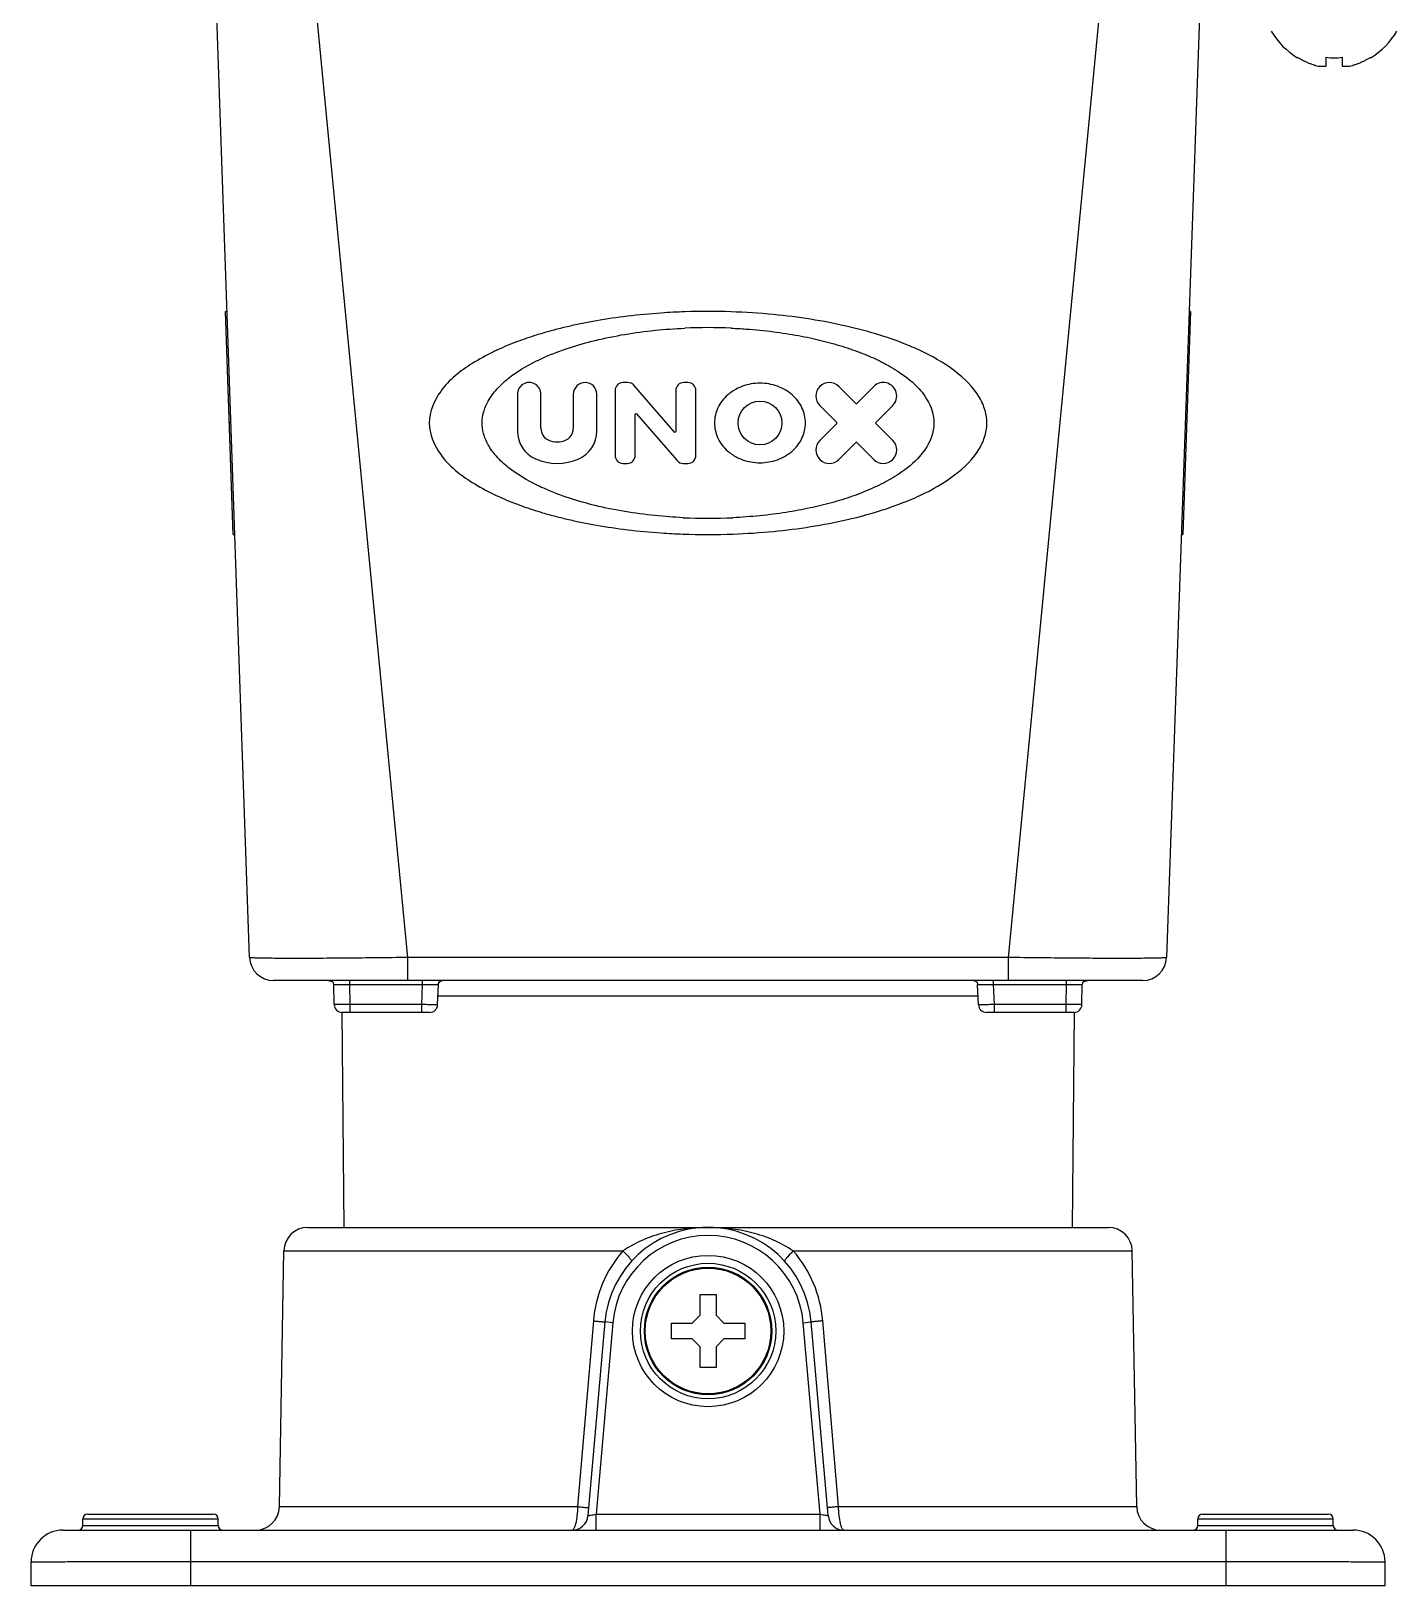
# Model space of a CAD drawing. Header units: millimetres. Extents: x -1686 to 4120, y -1850 to 2563.
# Drawn here: x 2321.7 to 2407.4, y -228.8 to -131.2 of the extents above; entities that cross this region are included whole.
import ezdxf

# ---------------------------------------------------------------- set-up
doc = ezdxf.new("R2010")
doc.units = ezdxf.units.MM
doc.header["$LTSCALE"] = 65.395
doc.layers.get('0').update_dxf_attribs({"linetype": 'CONTINUOUS'})
doc.layers.add('ASSI', color=7, linetype='CONTINUOUS')
doc.layers.add('GEOM', color=7, linetype='CONTINUOUS')

msp = doc.modelspace()

# ---------------------------------------------------------------- linework, layer by layer
at = {"linetype": 'Continuous'}
for p, q in [((2401.18, -132.847), (2401.18, -132.814)), ((2402.98, -133.365), (2402.98, -132.814)), ((2403.98, -132.814), (2403.98, -133.365)), ((2405.78, -132.814), (2405.78, -132.847)), ((2363.68, -210.469), (2364.68, -210.469)), ((2363.68, -211.769), (2363.68, -210.469)), ((2364.68, -210.469), (2364.68, -211.769)), ((2363.18, -212.269), (2363.68, -211.769)), ((2364.68, -211.769), (2365.18, -212.269)), ((2361.88, -212.269), (2363.18, -212.269)), ((2361.88, -213.269), (2361.88, -212.269)), ((2365.18, -212.269), (2366.48, -212.269)), ((2366.48, -212.269), (2366.48, -213.269)), ((2363.18, -213.269), (2361.88, -213.269)), ((2363.68, -213.769), (2363.18, -213.269)), ((2365.18, -213.269), (2364.68, -213.769)), ((2366.48, -213.269), (2365.18, -213.269)), ((2363.68, -215.069), (2363.68, -213.769)), ((2364.68, -213.769), (2364.68, -215.069)), ((2364.68, -215.069), (2363.68, -215.069))]:
    msp.add_line(p, q, dxfattribs=at)
for centre, radius, start, end in [((2403.667, -128.762), 4.755, 238.46592, 241.0313), ((2403.664, -128.766), 4.75, 241.03163, 241.99262), ((2403.663, -128.768), 4.747, 241.99259, 243.31875), ((2403.662, -128.771), 4.744, 243.3188, 244.45978), ((2403.66, -128.775), 4.74, 244.45979, 245.42782), ((2403.658, -128.779), 4.735, 245.4278, 246.68253), ((2403.656, -128.784), 4.73, 246.68262, 247.45262), ((2403.653, -128.791), 4.723, 247.45244, 248.99746), ((2403.65, -128.798), 4.715, 248.99775, 249.4819), ((2403.646, -128.808), 4.704, 249.48126, 251.53441), ((2403.64, -128.827), 4.684, 251.53495, 252.62273), ((2403.636, -128.842), 4.669, 252.62279, 253.60512), ((2403.627, -128.872), 4.637, 253.60363, 255.68242), ((2402.734, -131.376), 2.005, 262.72561, 264.85983), ((2402.732, -131.399), 1.982, 264.86274, 265.71439), ((2402.731, -131.411), 1.97, 265.71404, 266.97664), ((2402.73, -131.422), 1.959, 266.97715, 268.00366), ((2402.73, -131.427), 1.954, 268.00369, 269.07382), ((2402.73, -131.431), 1.95, 269.07411, 270.19949), ((2402.73, -131.43), 1.951, 270.19954, 271.15407), ((2402.73, -131.426), 1.955, 271.15446, 272.37669), ((2402.73, -131.419), 1.962, 272.37652, 273.21587), ((2402.729, -131.408), 1.973, 273.21665, 274.6016), ((2402.728, -131.396), 1.985, 274.6009, 275.25576), ((2402.726, -131.375), 2.006, 275.2585, 277.27409), ((2403.481, -129.062), 3.786, 262.40134, 269.99114), ((2403.479, -129.062), 3.786, 270.00886, 277.59866), ((2404.234, -131.375), 2.006, 262.72591, 264.7415), ((2404.232, -131.396), 1.985, 264.74422, 265.39912), ((2404.231, -131.408), 1.973, 265.39843, 266.78331), ((2404.23, -131.419), 1.962, 266.78409, 267.62352), ((2404.23, -131.426), 1.955, 267.62337, 268.84548), ((2404.23, -131.43), 1.951, 268.84587, 270.92582), ((2404.23, -131.428), 1.953, 270.92611, 271.99638), ((2404.23, -131.421), 1.96, 271.99641, 273.02279), ((2404.229, -131.411), 1.97, 273.0233, 274.28602), ((2404.228, -131.399), 1.982, 274.28565, 275.13722), ((2404.226, -131.376), 2.005, 275.14015, 277.27441), ((2403.333, -128.872), 4.637, 284.31758, 286.39637), ((2403.324, -128.842), 4.669, 286.39488, 287.37721), ((2403.32, -128.827), 4.684, 287.37727, 288.46505), ((2403.314, -128.808), 4.704, 288.46559, 290.51874), ((2403.31, -128.798), 4.715, 290.5181, 291.00225), ((2403.307, -128.791), 4.723, 291.00254, 292.54756), ((2403.304, -128.784), 4.73, 292.54738, 293.31738), ((2403.302, -128.779), 4.735, 293.31747, 294.5722), ((2403.3, -128.775), 4.74, 294.57218, 295.5402), ((2403.298, -128.771), 4.744, 295.54022, 296.6812), ((2403.297, -128.768), 4.747, 296.68125, 298.00741), ((2403.296, -128.766), 4.75, 298.00738, 298.96837), ((2403.293, -128.762), 4.755, 298.9687, 301.53408)]:
    msp.add_arc(centre, radius, start, end, dxfattribs=at)
at = {"layer": 'ASSI', "linetype": 'Continuous'}
for radius in [4, 3.945]:
    msp.add_circle((2364.18, -212.769), radius, dxfattribs=at)
for centre, start, end in [((2403.679, -128.749), 210.30118, 238.54207), ((2403.281, -128.749), 301.45793, 329.69882)]:
    msp.add_arc(centre, 4.8, start, end, dxfattribs=at)
at = {"layer": 'GEOM', "linetype": 'Continuous'}
for p, q in [((2335.399, -189.322), (2333.236, -127.369)), ((2345.325, -189.322), (2339.344, -127.369)), ((2383.035, -189.322), (2389.016, -127.369)), ((2395.124, -127.369), (2392.961, -189.322)), ((2333.983, -148.769), (2333.883, -148.769)), ((2334.372, -162.769), (2333.883, -148.769)), ((2394.477, -148.769), (2393.988, -162.769)), ((2394.477, -148.769), (2394.377, -148.769)), ((2352.21, -153.972), (2352.21, -156.28)), ((2353.69, -156.095), (2353.69, -153.972)), ((2355.72, -153.972), (2355.72, -156.095)), ((2357.201, -156.28), (2357.201, -153.972)), ((2358.343, -153.739), (2358.343, -157.8)), ((2359.144, -153.231), (2358.85, -153.231)), ((2362.075, -156.338), (2359.527, -153.406)), ((2362.15, -153.739), (2362.15, -156.31)), ((2362.911, -153.231), (2362.657, -153.231)), ((2363.419, -157.8), (2363.419, -153.739)), ((2373.456, -154.543), (2372.392, -153.479)), ((2374.579, -153.479), (2373.515, -154.543)), ((2371.195, -154.675), (2372.259, -155.739)), ((2374.712, -155.739), (2375.776, -154.675)), ((2334.228, -155.769), (2334.128, -155.769)), ((2359.612, -157.8), (2359.612, -155.229)), ((2359.686, -155.201), (2362.235, -158.133)), ((2372.259, -155.799), (2371.195, -156.863)), ((2375.776, -156.863), (2374.712, -155.799)), ((2394.132, -155.769), (2394.232, -155.769)), ((2372.392, -158.059), (2373.456, -156.995)), ((2373.515, -156.995), (2374.579, -158.059)), ((2358.85, -158.307), (2359.104, -158.307)), ((2362.618, -158.307), (2362.911, -158.307)), ((2334.372, -162.769), (2334.472, -162.769)), ((2393.888, -162.769), (2393.988, -162.769)), ((2383.035, -189.322), (2345.325, -189.322)), ((2345.325, -190.769), (2345.325, -189.322)), ((2383.035, -190.769), (2383.035, -189.322)), ((2391.462, -190.769), (2336.898, -190.769)), ((2340.706, -192.278), (2340.684, -191.015)), ((2341.684, -191.015), (2341.684, -190.769)), ((2341.684, -191.015), (2346.256, -191.015)), ((2341.706, -192.278), (2341.684, -191.015)), ((2346.203, -192.278), (2346.256, -191.015)), ((2346.256, -191.015), (2346.256, -190.769)), ((2347.202, -192.291), (2347.256, -191.009)), ((2381.158, -192.291), (2381.104, -191.009)), ((2382.104, -191.015), (2382.104, -190.769)), ((2382.104, -191.015), (2386.676, -191.015)), ((2382.157, -192.278), (2382.104, -191.015)), ((2386.654, -192.278), (2386.676, -191.015)), ((2386.676, -191.015), (2386.676, -190.769)), ((2387.654, -192.278), (2387.676, -191.015)), ((2381.135, -191.76), (2347.225, -191.76)), ((2341.197, -192.769), (2341.315, -206.269)), ((2346.702, -192.769), (2341.206, -192.769)), ((2346.203, -192.278), (2341.706, -192.278)), ((2341.706, -192.769), (2341.706, -192.278)), ((2346.203, -192.769), (2346.203, -192.278)), ((2387.154, -192.769), (2381.657, -192.769)), ((2386.654, -192.278), (2382.157, -192.278)), ((2382.157, -192.769), (2382.157, -192.278)), ((2386.654, -192.769), (2386.654, -192.278)), ((2387.163, -192.769), (2387.045, -206.269)), ((2339.047, -206.269), (2389.313, -206.269)), ((2337.267, -223.795), (2337.547, -207.743)), ((2337.547, -207.743), (2358.83, -207.743)), ((2369.53, -207.743), (2390.813, -207.743)), ((2391.093, -223.795), (2390.813, -207.743)), ((2356.978, -212.133), (2355.992, -223.795)), ((2357.705, -212.203), (2356.641, -224.356)), ((2358.203, -212.246), (2357.151, -224.269)), ((2358.203, -212.246), (2357.705, -212.203)), ((2370.157, -212.246), (2370.655, -212.203)), ((2371.209, -224.269), (2370.157, -212.246)), ((2371.719, -224.356), (2370.655, -212.203)), ((2372.368, -223.795), (2371.382, -212.133)), ((2325.23, -224.269), (2333.13, -224.269)), ((2337.267, -223.795), (2355.992, -223.795)), ((2357.151, -224.269), (2371.209, -224.269)), ((2357.151, -225.269), (2357.151, -224.269)), ((2371.209, -225.269), (2371.209, -224.269)), ((2372.368, -223.795), (2391.093, -223.795)), ((2395.23, -224.269), (2403.13, -224.269)), ((2323.68, -225.269), (2404.68, -225.269)), ((2324.93, -224.569), (2333.43, -224.569)), ((2324.93, -224.969), (2324.93, -224.569)), ((2324.93, -224.969), (2333.43, -224.969)), ((2331.68, -225.269), (2331.68, -228.769)), ((2333.43, -224.969), (2333.43, -224.569)), ((2394.93, -224.569), (2403.43, -224.569)), ((2394.93, -224.969), (2394.93, -224.569)), ((2394.93, -224.969), (2403.43, -224.969)), ((2396.68, -225.269), (2396.68, -228.769)), ((2403.43, -224.969), (2403.43, -224.569)), ((2321.68, -228.769), (2321.68, -227.269)), ((2331.68, -227.234), (2396.68, -227.234)), ((2406.68, -228.769), (2406.68, -227.269)), ((2406.68, -228.769), (2321.68, -228.769))]:
    msp.add_line(p, q, dxfattribs=at)
for points in [[(2347.256, -191.009), (2347.265, -190.952), (2347.316, -190.857), (2347.401, -190.792), (2347.506, -190.769)], [(2380.854, -190.769), (2380.959, -190.792), (2381.044, -190.857), (2381.095, -190.952), (2381.104, -191.009)]]:
    msp.add_lwpolyline(points, dxfattribs=at)
for centre, radius in [((2367.437, -155.769), 1.375), ((2364.18, -212.769), 4.75), ((2364.18, -212.769), 4.25)]:
    msp.add_circle(centre, radius, dxfattribs=at)
for centre, radius, start, end in [((2364.184, -192.546), 43.777, 88.10506, 91.9045), ((2364.178, -183.372), 33.585, 87.50409, 92.48836), ((2352.95, -153.972), 0.74, 0, 180.00012), ((2356.461, -153.972), 0.74, 0, 180), ((2358.85, -153.739), 0.508, 90, 180), ((2359.144, -153.739), 0.508, 41, 90), ((2362.657, -153.739), 0.508, 90, 180), ((2362.911, -153.739), 0.508, 0, 90), ((2371.794, -154.077), 0.846, 45, 225), ((2375.177, -154.077), 0.846, 315, 135.00029), ((2373.485, -154.513), 0.0423, 225, 315), ((2354.536, -156.095), 0.846, 180, 262.33774), ((2354.874, -156.095), 0.846, 277.66268, 360), ((2359.654, -155.229), 0.0423, 41, 180), ((2372.229, -155.769), 0.0423, 315, 44.99866), ((2374.742, -155.769), 0.0423, 135, 224.99866), ((2354.113, -156.28), 1.903, 180, 246.42182), ((2354.705, -154.837), 2.115, 262.33774, 277.66243), ((2355.297, -156.28), 1.903, 293.57818, 360), ((2362.107, -156.31), 0.0423, 220.99892, 360), ((2371.794, -157.461), 0.846, 135, 315), ((2373.485, -157.025), 0.0423, 45, 135), ((2375.177, -157.461), 0.846, 225.00058, 45), ((2354.705, -154.923), 3.384, 246.42182, 293.57818), ((2358.85, -157.8), 0.508, 180.00029, 270), ((2359.104, -157.8), 0.508, 270, 360), ((2362.911, -157.8), 0.508, 270, 0.00015), ((2362.618, -157.8), 0.508, 221, 270), ((2364.178, -128.185), 33.567, 267.33268, 272.67387), ((2364.183, -119.013), 43.756, 267.93557, 272.05551), ((2336.898, -189.269), 1.5, 182, 270), ((2391.462, -189.269), 1.5, 270.00059, 358.00002), ((2340.189, -191.769), 1, 62.13854, 90), ((2340.434, -191.019), 0.25, 1.00032, 90.01815), ((2387.926, -191.019), 0.25, 89.98785, 178.99968), ((2388.171, -191.769), 1, 90, 117.86146), ((2341.206, -192.269), 0.5, 180.99995, 269.99722), ((2346.703, -192.269), 0.5, 270, 357.58696), ((2381.657, -192.269), 0.5, 182.41361, 270), ((2387.154, -192.269), 0.5, 270.002, 359.00003), ((2339.047, -207.769), 1.5, 90, 179), ((2364.18, -212.769), 6.5, 5, 175), ((2364.18, -212.769), 6, 5, 175), ((2389.313, -207.769), 1.5, 1, 90), ((2325.23, -224.569), 0.3, 90, 180), ((2333.13, -224.569), 0.3, 0, 90), ((2335.767, -223.769), 1.5, 270, 359), ((2355.645, -224.269), 1, 269.99947, 354.99995), ((2372.715, -224.269), 1, 185, 270), ((2392.593, -223.769), 1.5, 181, 270), ((2395.23, -224.569), 0.3, 90, 180), ((2403.13, -224.569), 0.3, 0, 90), ((2323.68, -227.269), 2, 90.00024, 180), ((2324.63, -224.969), 0.3, 270, 360), ((2333.73, -224.969), 0.3, 180, 270), ((2394.63, -224.969), 0.3, 270, 360), ((2403.73, -224.969), 0.3, 180, 270), ((2404.68, -227.269), 2, 0, 90)]:
    msp.add_arc(centre, radius, start, end, dxfattribs=at)
for points, knots in [([(2362.729, -148.793), (2362.231, -148.81), (2361.024, -148.871), (2359.168, -149.045), (2357.516, -149.286), (2356.291, -149.517), (2355.436, -149.702), (2354.609, -149.905), (2353.931, -150.093), (2353.527, -150.215), (2353.392, -150.257)], [0, 0, 0, 0, 0.157659, 0.382572, 0.58963, 0.685921, 0.777243, 0.866283, 0.955457, 1, 1, 1, 1]), ([(2374.968, -150.257), (2374.296, -150.047), (2372.097, -149.461), (2368.97, -148.98), (2366.518, -148.823), (2365.631, -148.793)], [0, 0, 0, 0, 0.222615, 0.719095, 1, 1, 1, 1]), ([(2353.392, -150.257), (2352.993, -150.382), (2352.171, -150.663), (2351.366, -150.995), (2350.956, -151.184)], [0, 0, 0, 0, 0.48085, 1, 1, 1, 1]), ([(2353.407, -151.878), (2353.572, -151.797), (2354.755, -151.249), (2357.221, -150.467), (2360.203, -149.983), (2362.096, -149.846), (2362.72, -149.819)], [0, 0, 0, 0, 0.057408, 0.407118, 0.80488, 1, 1, 1, 1]), ([(2365.64, -149.819), (2365.949, -149.832), (2366.832, -149.883), (2368.242, -150.022), (2369.58, -150.229), (2370.573, -150.426), (2371.265, -150.584), (2371.935, -150.757), (2372.812, -151.014), (2373.827, -151.368), (2374.603, -151.706), (2374.953, -151.879)], [0, 0, 0, 0, 0.096488, 0.276509, 0.442355, 0.519536, 0.592779, 0.664239, 0.735865, 0.878106, 1, 1, 1, 1]), ([(2377.402, -151.182), (2377.222, -151.1), (2376.426, -150.752), (2375.608, -150.458), (2374.968, -150.257)], [0, 0, 0, 0, 0.227638, 1, 1, 1, 1]), ([(2350.956, -151.184), (2350.875, -151.222), (2350.332, -151.478), (2349.034, -152.19), (2347.353, -153.496), (2346.68, -155.071), (2346.68, -155.769)], [0, 0, 0, 0, 0.04125, 0.275012, 0.678544, 1, 1, 1, 1]), ([(2381.68, -155.769), (2381.68, -155.506), (2381.599, -154.946), (2381.054, -153.727), (2379.628, -152.346), (2378.196, -151.546), (2377.402, -151.182)], [0, 0, 0, 0, 0.1198, 0.254861, 0.60223, 1, 1, 1, 1]), ([(2350.933, -153.634), (2351.148, -153.397), (2351.909, -152.705), (2352.782, -152.184), (2353.407, -151.878)], [0, 0, 0, 0, 0.313765, 1, 1, 1, 1]), ([(2374.953, -151.879), (2374.999, -151.902), (2375.42, -152.113), (2376.297, -152.62), (2377.063, -153.221), (2377.427, -153.626)], [0, 0, 0, 0, 0.051563, 0.465079, 1, 1, 1, 1]), ([(2350, -155.769), (2350, -155.545), (2350.065, -155.068), (2350.376, -154.33), (2350.718, -153.871), (2350.933, -153.634)], [0, 0, 0, 0, 0.282762, 0.599317, 1, 1, 1, 1]), ([(2365.672, -153.808), (2365.584, -153.868), (2365.228, -154.143), (2364.738, -154.768), (2364.582, -155.443), (2364.582, -155.769)], [0, 0, 0, 0, 0.13782, 0.577461, 1, 1, 1, 1]), ([(2370.292, -155.769), (2370.292, -155.443), (2370.135, -154.768), (2369.486, -153.94), (2368.539, -153.398), (2367.437, -153.21), (2366.441, -153.38), (2365.88, -153.665), (2365.672, -153.808)], [0, 0, 0, 0, 0.162094, 0.330751, 0.508275, 0.691811, 0.875347, 1, 1, 1, 1]), ([(2377.427, -153.626), (2377.554, -153.768), (2378.046, -154.39), (2378.36, -155.174), (2378.36, -155.769)], [0, 0, 0, 0, 0.241033, 1, 1, 1, 1]), ([(2346.68, -155.769), (2346.68, -156.468), (2347.353, -158.042), (2349.034, -159.349), (2350.307, -160.046), (2350.822, -160.292), (2350.877, -160.317)], [0, 0, 0, 0, 0.325823, 0.734844, 0.971786, 1, 1, 1, 1]), ([(2350.896, -157.863), (2350.696, -157.638), (2350.369, -157.191), (2350.065, -156.47), (2350, -155.994), (2350, -155.769)], [0, 0, 0, 0, 0.386646, 0.710619, 1, 1, 1, 1]), ([(2364.582, -155.769), (2364.582, -156.096), (2364.738, -156.77), (2365.237, -157.407), (2365.606, -157.688), (2365.708, -157.755)], [0, 0, 0, 0, 0.414827, 0.846454, 1, 1, 1, 1]), ([(2365.708, -157.755), (2365.906, -157.887), (2366.456, -158.161), (2367.437, -158.328), (2368.539, -158.14), (2369.486, -157.598), (2370.135, -156.77), (2370.292, -156.096), (2370.292, -155.769)], [0, 0, 0, 0, 0.11837, 0.303224, 0.488077, 0.666875, 0.836743, 1, 1, 1, 1]), ([(2378.36, -155.769), (2378.36, -156.364), (2378.054, -157.129), (2377.577, -157.741), (2377.464, -157.87)], [0, 0, 0, 0, 0.777282, 1, 1, 1, 1]), ([(2377.483, -160.319), (2378.248, -159.964), (2379.65, -159.172), (2381.054, -157.811), (2381.599, -156.593), (2381.68, -156.032), (2381.68, -155.769)], [0, 0, 0, 0, 0.38951, 0.741645, 0.87856, 1, 1, 1, 1]), ([(2353.476, -159.694), (2352.826, -159.38), (2351.912, -158.842), (2351.121, -158.116), (2350.896, -157.863)], [0, 0, 0, 0, 0.682017, 1, 1, 1, 1]), ([(2377.464, -157.87), (2377.093, -158.295), (2376.313, -158.91), (2375.398, -159.438), (2374.954, -159.659), (2374.884, -159.693)], [0, 0, 0, 0, 0.530253, 0.926618, 1, 1, 1, 1]), ([(2362.616, -161.715), (2362.027, -161.687), (2360.169, -161.55), (2357.221, -161.072), (2354.78, -160.297), (2353.618, -159.762), (2353.476, -159.694)], [0, 0, 0, 0, 0.187834, 0.593214, 0.949621, 1, 1, 1, 1]), ([(2374.884, -159.693), (2374.556, -159.852), (2373.803, -160.179), (2372.812, -160.525), (2371.935, -160.781), (2371.265, -160.955), (2370.573, -161.112), (2369.58, -161.309), (2368.242, -161.516), (2366.867, -161.652), (2366.018, -161.702), (2365.744, -161.715)], [0, 0, 0, 0, 0.116158, 0.261112, 0.334104, 0.406927, 0.481566, 0.560219, 0.729227, 0.912681, 1, 1, 1, 1]), ([(2350.877, -160.317), (2351.312, -160.521), (2352.174, -160.879), (2353.057, -161.178), (2353.489, -161.311)], [0, 0, 0, 0, 0.515491, 1, 1, 1, 1]), ([(2374.871, -161.311), (2375.545, -161.103), (2376.423, -160.79), (2377.277, -160.415), (2377.483, -160.319)], [0, 0, 0, 0, 0.755976, 1, 1, 1, 1]), ([(2353.489, -161.311), (2353.591, -161.343), (2353.963, -161.455), (2354.609, -161.634), (2355.436, -161.837), (2356.291, -162.022), (2357.516, -162.252), (2359.168, -162.494), (2360.983, -162.664), (2362.15, -162.724), (2362.607, -162.741)], [0, 0, 0, 0, 0.034698, 0.126018, 0.217202, 0.310723, 0.409331, 0.621374, 0.851702, 1, 1, 1, 1]), ([(2365.753, -162.741), (2366.599, -162.711), (2369.01, -162.552), (2372.064, -162.083), (2374.231, -161.509), (2374.871, -161.311)], [0, 0, 0, 0, 0.274518, 0.782934, 1, 1, 1, 1]), ([(2345.325, -189.322), (2344.68, -189.331), (2343.413, -189.347), (2341.575, -189.366), (2340.12, -189.376), (2339.046, -189.38), (2338.327, -189.382), (2337.675, -189.381), (2337.096, -189.378), (2336.598, -189.373), (2336.183, -189.367), (2335.892, -189.36), (2335.704, -189.353), (2335.597, -189.348), (2335.516, -189.342), (2335.453, -189.337), (2335.422, -189.33), (2335.399, -189.326), (2335.399, -189.322)], [0, 0, 0, 0, 0.195063, 0.382654, 0.555578, 0.634412, 0.707121, 0.773005, 0.831421, 0.881814, 0.923704, 0.9567, 0.969766, 0.980506, 0.988896, 0.994923, 0.998594, 1, 1, 1, 1]), ([(2392.961, -189.322), (2392.961, -189.326), (2392.938, -189.33), (2392.907, -189.337), (2392.844, -189.342), (2392.763, -189.348), (2392.656, -189.353), (2392.468, -189.36), (2392.177, -189.367), (2391.762, -189.373), (2391.263, -189.378), (2390.685, -189.381), (2390.033, -189.382), (2389.314, -189.38), (2388.24, -189.376), (2386.785, -189.366), (2384.947, -189.347), (2383.68, -189.331), (2383.035, -189.322)], [0, 0, 0, 0, 0.001406, 0.005077, 0.011104, 0.019494, 0.030234, 0.0433, 0.076296, 0.118185, 0.168579, 0.226995, 0.292879, 0.365588, 0.444422, 0.617345, 0.804937, 1, 1, 1, 1]), ([(2340.684, -191.015), (2340.684, -191.013), (2340.695, -191.016), (2340.705, -191.013), (2340.731, -191.014), (2340.763, -191.013), (2340.805, -191.013), (2340.877, -191.013), (2340.986, -191.013), (2341.136, -191.013), (2341.371, -191.014), (2341.557, -191.014), (2341.684, -191.015)], [0, 0, 0, 0, 0.004834, 0.019234, 0.043054, 0.076118, 0.118077, 0.168505, 0.292893, 0.444393, 0.617261, 1, 1, 1, 1]), ([(2346.256, -191.015), (2346.383, -191.014), (2346.569, -191.012), (2346.804, -191.01), (2346.954, -191.009), (2347.063, -191.008), (2347.135, -191.008), (2347.177, -191.008), (2347.209, -191.008), (2347.235, -191.007), (2347.246, -191.01), (2347.256, -191.007), (2347.256, -191.009)], [0, 0, 0, 0, 0.382597, 0.55545, 0.707009, 0.831435, 0.881909, 0.923896, 0.956951, 0.980797, 0.995205, 1, 1, 1, 1]), ([(2381.104, -191.009), (2381.104, -191.007), (2381.114, -191.01), (2381.125, -191.007), (2381.151, -191.008), (2381.183, -191.008), (2381.225, -191.008), (2381.297, -191.008), (2381.406, -191.009), (2381.556, -191.01), (2381.791, -191.012), (2381.977, -191.014), (2382.104, -191.015)], [0, 0, 0, 0, 0.004795, 0.019204, 0.043051, 0.076107, 0.118094, 0.16857, 0.292995, 0.444555, 0.617408, 1, 1, 1, 1]), ([(2386.676, -191.015), (2386.803, -191.014), (2386.989, -191.014), (2387.224, -191.013), (2387.374, -191.013), (2387.483, -191.013), (2387.555, -191.013), (2387.597, -191.013), (2387.629, -191.014), (2387.655, -191.013), (2387.665, -191.016), (2387.676, -191.013), (2387.676, -191.015)], [0, 0, 0, 0, 0.382744, 0.55561, 0.707108, 0.831497, 0.881926, 0.923885, 0.956947, 0.980765, 0.995163, 1, 1, 1, 1]), ([(2341.706, -192.278), (2341.579, -192.279), (2341.393, -192.28), (2341.158, -192.281), (2341.008, -192.282), (2340.899, -192.282), (2340.827, -192.281), (2340.785, -192.281), (2340.753, -192.28), (2340.727, -192.281), (2340.717, -192.278), (2340.706, -192.28), (2340.706, -192.278)], [0, 0, 0, 0, 0.382667, 0.555493, 0.706962, 0.83134, 0.881772, 0.92374, 0.956817, 0.980658, 0.995091, 1, 1, 1, 1]), ([(2347.202, -192.29), (2347.202, -192.292), (2347.192, -192.29), (2347.181, -192.293), (2347.155, -192.292), (2347.123, -192.292), (2347.081, -192.292), (2347.009, -192.291), (2346.9, -192.29), (2346.751, -192.288), (2346.515, -192.284), (2346.33, -192.281), (2346.203, -192.278)], [0, 0, 0, 0, 0.004909, 0.019313, 0.043185, 0.076278, 0.118231, 0.168683, 0.293078, 0.444524, 0.617359, 1, 1, 1, 1]), ([(2382.157, -192.278), (2382.03, -192.281), (2381.845, -192.284), (2381.609, -192.288), (2381.46, -192.29), (2381.351, -192.291), (2381.279, -192.292), (2381.237, -192.292), (2381.205, -192.292), (2381.179, -192.293), (2381.168, -192.29), (2381.158, -192.292), (2381.158, -192.29)], [0, 0, 0, 0, 0.382539, 0.555339, 0.706767, 0.831164, 0.881627, 0.923597, 0.956712, 0.980614, 0.995051, 1, 1, 1, 1]), ([(2387.654, -192.278), (2387.654, -192.28), (2387.643, -192.278), (2387.633, -192.281), (2387.607, -192.28), (2387.575, -192.281), (2387.533, -192.281), (2387.461, -192.282), (2387.352, -192.282), (2387.202, -192.281), (2386.966, -192.28), (2386.781, -192.279), (2386.654, -192.278)], [0, 0, 0, 0, 0.004898, 0.019333, 0.043182, 0.076264, 0.118231, 0.168661, 0.293038, 0.444507, 0.617333, 1, 1, 1, 1]), ([(2364.18, -206.269), (2363.259, -206.269), (2361.382, -206.47), (2359.613, -207.206), (2358.83, -207.743)], [0, 0, 0, 0, 0.492402, 1, 1, 1, 1]), ([(2369.53, -207.743), (2368.747, -207.206), (2366.977, -206.47), (2365.101, -206.269), (2364.18, -206.269)], [0, 0, 0, 0, 0.50764, 1, 1, 1, 1]), ([(2358.83, -207.743), (2358.301, -208.347), (2357.434, -209.738), (2357.046, -211.33), (2356.978, -212.133)], [0, 0, 0, 0, 0.498865, 1, 1, 1, 1]), ([(2358.83, -207.743), (2358.91, -207.819), (2359.054, -207.961), (2359.229, -208.152), (2359.333, -208.288), (2359.373, -208.361), (2359.375, -208.391), (2359.369, -208.398)], [0, 0, 0, 0, 0.384637, 0.700408, 0.910354, 0.969051, 1, 1, 1, 1]), ([(2369.53, -207.743), (2369.45, -207.819), (2369.306, -207.961), (2369.131, -208.152), (2369.027, -208.288), (2368.987, -208.361), (2368.985, -208.392), (2368.991, -208.398)], [0, 0, 0, 0, 0.384641, 0.700416, 0.910359, 0.969053, 1, 1, 1, 1]), ([(2371.382, -212.133), (2371.314, -211.33), (2370.926, -209.738), (2370.059, -208.347), (2369.53, -207.743)], [0, 0, 0, 0, 0.501138, 1, 1, 1, 1]), ([(2356.978, -212.133), (2357.075, -212.142), (2357.214, -212.154), (2357.389, -212.17), (2357.496, -212.18), (2357.581, -212.189), (2357.64, -212.194), (2357.673, -212.199), (2357.691, -212.2), (2357.698, -212.202), (2357.705, -212.202), (2357.705, -212.203)], [0, 0, 0, 0, 0.401029, 0.573779, 0.721668, 0.840909, 0.928491, 0.959571, 0.981919, 0.995424, 1, 1, 1, 1]), ([(2371.382, -212.133), (2371.285, -212.142), (2371.146, -212.154), (2370.971, -212.17), (2370.864, -212.18), (2370.778, -212.189), (2370.72, -212.194), (2370.687, -212.199), (2370.669, -212.2), (2370.662, -212.202), (2370.655, -212.202), (2370.655, -212.203)], [0, 0, 0, 0, 0.401022, 0.573772, 0.72166, 0.840902, 0.928486, 0.959567, 0.981916, 0.995423, 1, 1, 1, 1]), ([(2355.992, -223.795), (2355.986, -223.985), (2355.962, -224.335), (2355.898, -224.746), (2355.827, -225.01), (2355.772, -225.146), (2355.719, -225.236), (2355.667, -225.269), (2355.645, -225.269)], [0, 0, 0, 0, 0.365305, 0.676859, 0.798696, 0.892795, 0.958171, 1, 1, 1, 1]), ([(2355.992, -223.795), (2356.085, -223.804), (2356.218, -223.816), (2356.385, -223.832), (2356.487, -223.842), (2356.568, -223.85), (2356.623, -223.856), (2356.654, -223.86), (2356.671, -223.862), (2356.678, -223.864), (2356.684, -223.864), (2356.684, -223.865)], [0, 0, 0, 0, 0.403048, 0.57574, 0.7232, 0.841862, 0.928895, 0.959763, 0.981959, 0.995385, 1, 1, 1, 1]), ([(2356.641, -224.356), (2356.638, -224.358), (2356.667, -224.35), (2356.682, -224.35), (2356.737, -224.34), (2356.825, -224.325), (2356.969, -224.3), (2357.087, -224.28), (2357.151, -224.269)], [0, 0, 0, 0, 0.019871, 0.078461, 0.172907, 0.298861, 0.622704, 1, 1, 1, 1]), ([(2371.209, -224.269), (2371.273, -224.28), (2371.391, -224.3), (2371.535, -224.325), (2371.623, -224.34), (2371.678, -224.35), (2371.693, -224.35), (2371.722, -224.358), (2371.719, -224.356)], [0, 0, 0, 0, 0.377296, 0.701139, 0.827093, 0.921539, 0.980129, 1, 1, 1, 1]), ([(2372.368, -223.795), (2372.275, -223.804), (2372.142, -223.816), (2371.975, -223.832), (2371.873, -223.842), (2371.792, -223.85), (2371.737, -223.856), (2371.706, -223.86), (2371.689, -223.862), (2371.682, -223.864), (2371.675, -223.864), (2371.676, -223.865)], [0, 0, 0, 0, 0.403063, 0.575758, 0.723218, 0.841876, 0.928905, 0.95977, 0.981964, 0.995387, 1, 1, 1, 1]), ([(2372.715, -225.269), (2372.693, -225.269), (2372.641, -225.236), (2372.588, -225.146), (2372.533, -225.01), (2372.462, -224.746), (2372.398, -224.335), (2372.374, -223.985), (2372.368, -223.795)], [0, 0, 0, 0, 0.041829, 0.107205, 0.201304, 0.323141, 0.634695, 1, 1, 1, 1]), ([(2321.68, -227.269), (2321.68, -227.268), (2321.686, -227.269), (2321.693, -227.267), (2321.709, -227.267), (2321.741, -227.265), (2321.796, -227.264), (2321.88, -227.262), (2321.987, -227.261), (2322.118, -227.259), (2322.272, -227.257), (2322.522, -227.255), (2322.889, -227.252), (2323.392, -227.25), (2323.975, -227.247), (2324.631, -227.244), (2325.356, -227.242), (2326.438, -227.239), (2327.902, -227.237), (2329.754, -227.235), (2331.03, -227.234), (2331.68, -227.234)], [0, 0, 0, 0, 0.000314, 0.001223, 0.002731, 0.004838, 0.010846, 0.019237, 0.029992, 0.043082, 0.058476, 0.076141, 0.118095, 0.168544, 0.226998, 0.2929, 0.365608, 0.444429, 0.617316, 0.804901, 1, 1, 1, 1]), ([(2396.68, -227.234), (2397.33, -227.234), (2398.606, -227.235), (2400.458, -227.237), (2401.922, -227.239), (2403.004, -227.242), (2403.729, -227.244), (2404.385, -227.247), (2404.968, -227.25), (2405.471, -227.252), (2405.838, -227.255), (2406.088, -227.257), (2406.242, -227.259), (2406.372, -227.261), (2406.48, -227.262), (2406.564, -227.264), (2406.619, -227.265), (2406.65, -227.267), (2406.667, -227.267), (2406.674, -227.269), (2406.68, -227.268), (2406.68, -227.269)], [0, 0, 0, 0, 0.195099, 0.382684, 0.555571, 0.634392, 0.7071, 0.773002, 0.831456, 0.881905, 0.923859, 0.941524, 0.956918, 0.970008, 0.980763, 0.989154, 0.995162, 0.997269, 0.998777, 0.999686, 1, 1, 1, 1])]:
    msp.add_open_spline(points, degree=3, knots=knots, dxfattribs=at)

doc.saveas('drawing.dxf')
